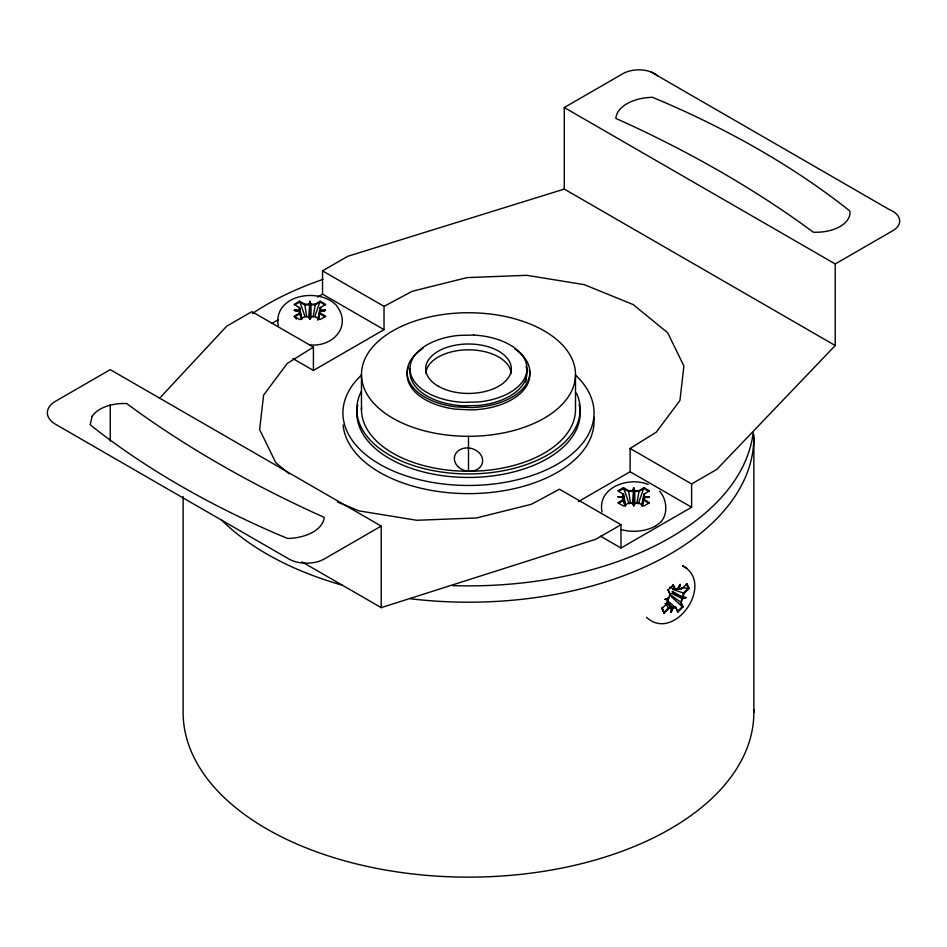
<?xml version="1.0" encoding="UTF-8"?>
<svg xmlns="http://www.w3.org/2000/svg" width="947" height="947" viewBox="0 0 947 947"><rect width="100%" height="100%" fill="white"/><g stroke="black" fill="none" stroke-linecap="round" stroke-linejoin="round"><path stroke-width="1.42" d="M308.722 318.038L309.894 301.406L310.947 304.176L311.054 318.038M634.845 504.502L634.739 490.653L633.685 487.883L632.56 503.046L633.685 505.805L634.739 503.046L638.823 503.046L643.948 506.006L649.547 502.774L644.422 499.803L644.422 497.459L649.204 496.844L643.889 496.796L641.983 505.272M159.439 398.403L226.688 326.206L251.914 311.634L313.41 347.135L313.41 370.443L292.907 358.605M630.122 448.452L691.618 483.953L691.618 507.249L630.122 471.748L630.122 448.452L656.247 432.199L679.934 400.486L683.9 366.039L667.706 332.799L633.2 304.591L584.346 284.668L526.769 275.317L467.096 277.613L412.182 291.285L384.032 306.366L384.032 329.663L313.41 370.443M669.955 593.982L668.109 589.839L669.955 593.982L668.712 598.102L665.208 599.309L668.097 600.007L667.836 598.835M666.913 601.688L673.139 608.069L671.044 612.425L671.672 607.465L666.534 602.742M672.133 591.295L682.254 596.941L685.924 597.64L682.42 598.847L681.236 602.505L683.166 606.849L677.792 612.176L675.803 607.122L672.784 607.37L671.044 612.425L671.672 607.465L668.653 607.702L663.942 612.389L664.084 613.289L669.008 608.4L671.731 608.175M679.401 588.774L682.124 588.549L678.739 589.022L680.088 584.524L678.739 589.022L680.088 584.524L677.614 589.117L674.607 589.365L669.647 587.128M313.066 316.843L315.244 304.91L315.02 304.176L310.947 304.176M636.858 503.319L639.036 491.386L638.823 490.653L634.739 490.653M317.813 319.293L320.098 307.716L325.756 304.449L320.157 301.217L315.02 304.176M641.604 505.757L643.889 494.192L649.547 490.913L643.948 487.681L638.823 490.653M318.381 319.175L320.098 311.291L325.413 310.367L320.098 310.32L317.872 320.216M642.173 505.639L643.889 497.755L649.204 496.844L643.889 496.796L643.889 494.192M671.044 612.425L672.784 607.37M318.666 319.589L320.098 311.291M642.468 506.065L643.889 497.755L649.204 496.844M325.01 304.875L320.157 302.069L315.244 304.91L310.723 304.91L309.894 301.406L308.829 304.176L304.756 304.176L306.71 316.843M648.802 491.351L643.948 488.545L639.036 491.386L634.526 491.386L633.685 487.883L632.632 490.653L628.548 490.653L630.513 503.319M304.532 316.7L309.053 316.7L309.894 319.328L310.947 316.57L309.894 317.174L308.829 316.57L309.894 319.328L310.723 316.7L315.244 316.7M628.334 503.165L632.845 503.165L633.685 505.805L634.526 503.165L639.036 503.165M664.084 613.289L661.989 608.554L666.901 603.665L668.144 599.546L665.208 599.309L668.712 598.102L665.208 599.309M683.036 596.941L684.219 593.284L689.144 588.395L688.28 588.205L683.568 592.881L682.254 596.941L685.924 597.64L682.574 597.652L680.455 602.505L682.302 606.66L683.166 606.849M314.889 316.156L320.157 301.217M638.207 503.899L643.948 487.681M678.419 588.324L677.614 589.117L680.088 584.524M661.989 608.554L663.942 612.389L662.012 607.193M660.817 522.057C668.369 513.748 666.806 499.176 659.645 491.244M320.098 307.716L320.098 310.32L325.413 310.367L320.619 310.983L320.098 313.895L325.01 316.736M644.422 499.803L643.889 500.371L648.802 503.2M835.23 345.513L564.282 189.08L564.282 107.532L835.23 263.964L835.23 345.513L716.843 469.381L691.618 483.953M667.966 590.099L673.341 584.773L675.27 589.105L677.993 588.88M681.745 588.785L687.037 583.66L689.144 588.395M677.65 611.277L682.302 606.66L671.032 596.385M673.341 584.773L672.761 585.21L674.607 589.365L675.27 589.105M687.037 583.66L686.457 584.098L688.28 588.205L681.224 587.803M655.703 525.952L660.651 522.235M313.41 347.135L287.284 363.388L263.597 395.1L259.632 429.547L275.826 462.787L289.19 473.713M564.282 107.532L622.972 73.641A22.444 12.962 0 0 1 657.881 75.938L889.707 209.784A23.935 13.826 0 0 1 892.69 230.784L835.23 263.964M384.032 329.663L322.536 294.162L322.536 270.866L347.762 256.294L564.282 189.08M304.756 304.176L299.619 301.217L294.02 304.449L299.678 307.716L301.963 319.293M294.766 304.875L299.619 302.069L304.532 304.91L310.723 304.91M272.097 323.282L278.394 319.648M317.494 297.074L322.536 294.162M301.584 318.808L299.678 310.32L294.363 310.367L298.85 310.805L299.678 310.32L299.678 307.716M299.678 310.32L294.363 310.367L299.157 310.983L299.157 313.339L294.02 316.298L299.619 319.53L304.756 316.57M381.215 526.082L324.324 558.931A25.143 14.513 0 0 1 288.776 558.931L55.66 424.339A28.374 16.383 0 0 1 55.66 401.173L110.254 369.65L381.215 526.082L381.215 607.643L595.77 539.281L620.995 524.721L620.995 548.029L600.493 536.191M578.416 501.602L630.122 471.748M628.548 490.653L623.422 487.681L617.823 490.913L623.481 494.192L625.766 505.757M618.569 491.351L623.422 488.545L628.334 491.386L634.526 491.386M625.387 505.272L623.481 496.796L618.166 496.844L622.641 497.282L623.481 496.796L623.481 494.192M623.481 496.796L618.166 496.844L622.948 497.459L622.948 499.803L617.823 502.774L623.422 506.006L628.548 503.046L633.685 503.65L634.739 503.046M618.569 503.2L623.481 500.371L623.481 497.755L622.641 497.282M620.995 548.029L691.618 507.249M655.537 526.07C645.014 531.705 632.265 532.605 620.83 529.551M671.482 593.319L681.769 598.445L685.924 597.64M321.424 311.054L325.413 310.367M673.139 608.069L675.862 607.844L677.792 612.176M309.894 344.862C333.545 347.407 352.817 325.129 335.842 304.768C317.92 287.071 273.233 295.05 278.217 325.46M681.236 602.505L670.654 595.036M294.363 310.367L299.678 311.291L301.395 319.175M618.166 496.844L623.481 497.755L625.198 505.639M672.749 589.413L684.219 593.284M648.21 484.485C629.163 476.412 597.143 487.018 602.008 511.936M337.475 502.064L359.185 510.918L416.763 520.27L476.436 517.973L531.35 504.301L559.499 489.22L620.995 524.721M683.746 566.484L682.716 565.939C715.494 583.021 674.607 643.238 646.505 617.326M672.559 592.242L682.574 597.652L682.254 596.941M322.536 270.866L384.032 306.366M643.889 496.796L644.729 497.282M320.098 310.32L320.926 310.805M320.619 313.339L325.756 316.298L320.157 319.53L315.02 316.57M298.85 310.805L299.678 311.291L301.11 319.589M301.975 561.891L381.215 607.643M650.826 71.842L657.881 75.938M681.769 598.445L682.42 598.847M682.55 565.608L686.895 568.366M667.221 600.351L675.862 607.844M666.901 603.665L671.979 608.163L671.672 607.465M622.948 499.803L624.913 506.065M299.157 313.339L299.678 313.895L294.766 316.736L296.375 319.068M664.995 603.44L669.008 608.4M629.163 503.899L623.422 487.681M304.887 316.156L299.619 301.217M632.632 490.653L632.845 491.386M308.829 304.176L309.053 304.91M753.859 437.443L753.859 712.393M644.422 493.884L644.422 496.24M633.685 487.883L633.685 505.805M622.948 493.884L622.948 496.24M575.504 374.527A107.011 61.78 0 0 1 414.987 428.032A107.011 61.78 0 0 1 414.987 321.021A107.011 61.78 0 0 1 575.504 374.527L575.504 409.483A107.011 61.78 0 0 1 466.173 471.251A107.011 61.78 0 0 1 361.576 406.808M468.493 436.318L468.493 471.263M361.47 374.527L361.47 409.483M320.619 307.408L320.619 309.764M309.894 301.406L309.894 319.328M299.157 307.408L299.157 309.764M183.114 496.571L183.114 712.393A285.367 164.754 0 0 0 470.955 877.135A285.367 164.754 0 0 0 753.812 709.54M110.254 404.606L110.254 441.018M753.173 432.578A285.367 164.754 0 0 1 452.465 585.625M252.411 313.504A285.367 164.754 0 0 1 322.903 279.424M593.887 417.367A125.56 72.493 0 0 1 475.015 493.529A125.56 72.493 0 0 1 343.098 424.907M753.812 434.59A285.367 164.754 0 0 1 410.229 598.729M342.198 585.187A285.367 164.754 0 0 1 221.349 519.82M576.498 393.123A111.663 64.467 0 0 1 466.764 473.938A111.663 64.467 0 0 1 361.399 391.206M529.361 370.099A61.354 35.418 0 0 1 471.618 409.909L455.649 409.163A61.354 35.418 0 0 1 408.488 367.116M526.52 378.812A58.501 33.772 0 0 1 525.313 382.552M425.736 373.248A42.804 24.717 0 0 1 468.493 349.822A42.804 24.717 0 0 1 511.238 373.248M526.13 366.43A58.501 33.772 0 0 1 478.484 405.482L463.225 405.837A58.501 33.772 0 0 1 410.229 369.164M514.612 348.839A61.354 35.418 0 0 1 525.005 385.997A61.354 35.418 0 0 1 471.618 407.577L455.649 406.843A61.354 35.418 0 0 1 422.954 348.46M576.119 375.639A125.56 72.493 0 0 1 549.52 468.351A125.56 72.493 0 0 1 386.755 468.007A125.56 72.493 0 0 1 361.328 375.19M579.126 404.251A111.663 64.467 0 0 1 469.025 477.442A111.663 64.467 0 0 1 357.717 404.866M92.131 416.36L90.166 424.718L97.861 430.814A888.712 513.096 0 0 0 275.53 533.386L287.616 538.464A38.058 21.97 0 0 0 324.182 517.346L312.415 512.031A1139.371 657.81 0 0 1 134.841 409.518L126.791 403.576A33.938 19.591 0 0 0 92.131 416.36M473.749 335.072L458.49 335.427A58.501 33.772 0 0 0 410.039 370.088A58.501 33.772 0 0 0 463.225 402.345L478.484 401.978A58.501 33.772 0 0 0 526.946 367.329A58.501 33.772 0 0 0 473.749 335.072M664.51 102.383L652.424 97.304A38.058 21.97 0 0 0 615.858 118.411L627.624 123.737A1139.371 657.81 0 0 1 805.187 226.25L813.248 232.193A33.938 19.591 0 0 0 849.861 211.051L842.179 204.954A888.712 513.096 0 0 0 664.51 102.383M458.49 467.096A14.264 11.553 12.8 0 0 482.153 463.675A14.264 11.553 12.8 0 0 464.823 448.085A14.264 11.553 12.8 0 0 458.49 467.096M438.224 386.187A42.804 24.717 0 0 0 509.841 375.107A42.804 24.717 0 0 0 457.413 344.838A42.804 24.717 0 0 0 438.224 386.187"/></g></svg>
